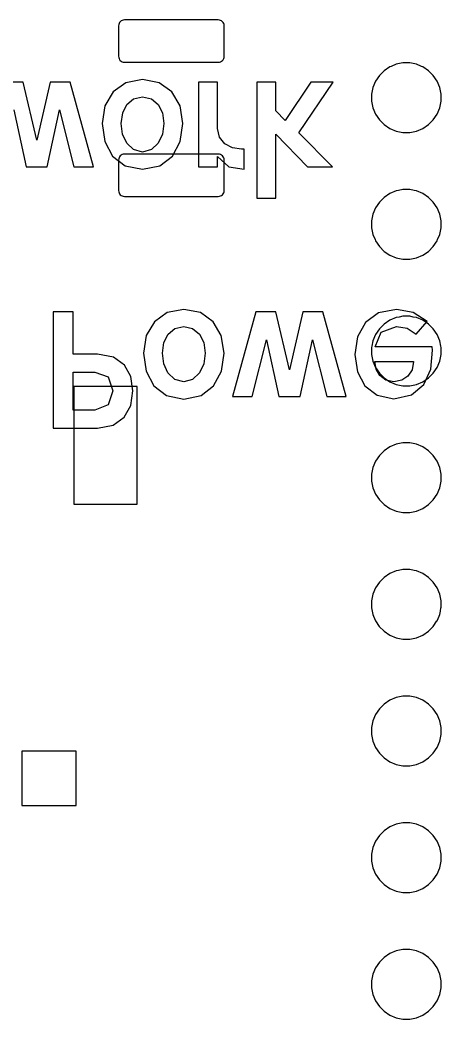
# Model space of a CAD drawing. Extents: x 169 to 33241, y 66 to 35500.
# Drawn here: x 193.92 to 207.88, y 128.1 to 161.23 of the extents above; entities that cross this region are included whole.
import ezdxf

# ---------------------------------------------------------------- set-up
doc = ezdxf.new("R2010")
doc.units = 0

msp = doc.modelspace()

# ---------------------------------------------------------------- linework, layer by layer
at = {"layer": 'Construction'}
for p, q in [((197.19451, 161.07272), (197.19051, 161.02902)), ((197.19051, 161.02902), (197.19051, 160.0247)), ((197.20541, 161.10852), (197.19451, 161.07272)), ((197.22321, 161.14182), (197.20541, 161.10852)), ((197.24711, 161.17102), (197.22321, 161.14182)), ((197.27611, 161.19492), (197.24711, 161.17102)), ((197.30941, 161.21272), (197.27611, 161.19492)), ((197.34551, 161.22362), (197.30941, 161.21272)), ((197.38891, 161.22762), (197.34551, 161.22362)), ((200.4933, 161.22762), (197.38891, 161.22762)), ((200.537, 161.22362), (200.4933, 161.22762)), ((200.5731, 161.21272), (200.537, 161.22362)), ((200.6064, 161.19492), (200.5731, 161.21272)), ((200.6354, 161.17102), (200.6064, 161.19492)), ((200.6593, 161.14182), (200.6354, 161.17102)), ((200.6771, 161.10852), (200.6593, 161.14182)), ((200.688, 161.07272), (200.6771, 161.10852)), ((200.692, 161.02902), (200.688, 161.07272)), ((200.692, 160.0247), (200.692, 161.02902)), ((197.19051, 160.0247), (197.19451, 159.981)), ((200.688, 159.981), (200.692, 160.0247)), ((197.19451, 159.981), (197.20541, 159.9449)), ((197.20541, 159.9449), (197.22321, 159.9116)), ((197.22321, 159.9116), (197.24711, 159.8826)), ((197.24711, 159.8826), (197.27611, 159.8587)), ((197.27611, 159.8587), (197.30941, 159.8409)), ((197.30941, 159.8409), (197.34551, 159.83)), ((197.34551, 159.83), (197.38891, 159.826)), ((197.38891, 159.826), (200.4933, 159.826)), ((200.4933, 159.826), (200.537, 159.83)), ((200.537, 159.83), (200.5731, 159.8409)), ((200.5731, 159.8409), (200.6064, 159.8587)), ((200.6064, 159.8587), (200.6354, 159.8826)), ((200.6354, 159.8826), (200.6593, 159.9116)), ((200.6593, 159.9116), (200.6771, 159.9449)), ((200.6771, 159.9449), (200.688, 159.981)), ((206.22574, 159.68683), (206.18714, 159.67083)), ((206.39668, 159.75743), (206.22574, 159.68683)), ((206.50794, 159.77953), (206.39668, 159.75743)), ((206.61893, 159.80183), (206.50794, 159.77953)), ((206.84576, 159.80183), (206.61893, 159.80183)), ((206.95701, 159.77953), (206.84576, 159.80183)), ((207.06801, 159.75743), (206.95701, 159.77953)), ((207.23895, 159.68683), (207.06801, 159.75743)), ((207.27755, 159.67083), (207.23895, 159.68683)), ((205.8384, 159.38457), (205.71242, 159.19585)), ((205.99868, 159.54485), (205.8384, 159.38457)), ((206.18714, 159.67083), (205.99868, 159.54485)), ((206.18714, 159.67083), (206.18714, 159.67083)), ((206.18714, 159.67083), (206.18714, 159.67083)), ((207.46601, 159.54485), (207.27755, 159.67083)), ((207.27755, 159.67083), (207.27755, 159.67083)), ((207.27755, 159.67083), (207.27755, 159.67083)), ((207.62629, 159.38457), (207.46601, 159.54485)), ((207.75227, 159.19585), (207.62629, 159.38457)), ((205.71242, 159.19585), (205.62552, 158.98655)), ((207.83917, 158.98655), (207.75227, 159.19585)), ((205.62552, 158.98655), (205.58132, 158.76405)), ((205.58132, 158.76405), (205.58132, 158.53748)), ((207.88337, 158.76405), (207.83917, 158.98655)), ((207.88337, 158.53748), (207.88337, 158.76405)), ((205.58132, 158.53748), (205.62552, 158.31498)), ((207.83917, 158.31498), (207.88337, 158.53748)), ((205.62552, 158.31498), (205.71242, 158.10568)), ((205.71242, 158.10568), (205.8384, 157.91696)), ((207.62629, 157.91696), (207.75227, 158.10568)), ((207.75227, 158.10568), (207.83917, 158.31498)), ((205.8384, 157.91696), (205.99868, 157.75669)), ((205.99868, 157.75669), (206.18714, 157.6307)), ((207.27755, 157.6307), (207.46601, 157.75669)), ((207.46601, 157.75669), (207.62629, 157.91696)), ((206.18714, 157.6307), (206.39669, 157.5441)), ((206.39669, 157.5441), (206.50795, 157.522)), ((206.50795, 157.522), (206.61894, 157.4999)), ((206.61894, 157.4999), (206.84577, 157.4999)), ((206.84577, 157.4999), (206.957, 157.522)), ((206.957, 157.522), (207.068, 157.5441)), ((207.068, 157.5441), (207.27755, 157.6307)), ((197.24711, 156.72102), (197.22321, 156.69202)), ((197.27611, 156.74492), (197.24711, 156.72102)), ((197.30941, 156.76272), (197.27611, 156.74492)), ((197.34551, 156.77362), (197.30941, 156.76272)), ((197.38891, 156.77762), (197.34551, 156.77362)), ((200.4933, 156.77762), (197.38891, 156.77762)), ((200.537, 156.77362), (200.4933, 156.77762)), ((200.5731, 156.76272), (200.537, 156.77362)), ((200.6064, 156.74492), (200.5731, 156.76272)), ((200.6354, 156.72102), (200.6064, 156.74492)), ((200.6593, 156.69202), (200.6354, 156.72102)), ((197.19451, 156.62262), (197.19051, 156.57892)), ((197.19051, 156.57892), (197.19051, 155.5746)), ((197.20541, 156.65872), (197.19451, 156.62262)), ((197.22321, 156.69202), (197.20541, 156.65872)), ((200.6771, 156.65872), (200.6593, 156.69202)), ((200.688, 156.62262), (200.6771, 156.65872)), ((200.692, 156.57892), (200.688, 156.62262)), ((200.692, 155.5746), (200.692, 156.57892)), ((197.19051, 155.5746), (197.19451, 155.5309)), ((197.19451, 155.5309), (197.20541, 155.4951)), ((197.20541, 155.4951), (197.22321, 155.4618)), ((197.22321, 155.4618), (197.24711, 155.4326)), ((197.24711, 155.4326), (197.27611, 155.4087)), ((197.27611, 155.4087), (197.30941, 155.3909)), ((197.30941, 155.3909), (197.34551, 155.38)), ((197.34551, 155.38), (197.38891, 155.376)), ((197.38891, 155.376), (200.4933, 155.376)), ((200.4933, 155.376), (200.537, 155.38)), ((200.537, 155.38), (200.5731, 155.3909)), ((200.5731, 155.3909), (200.6064, 155.4087)), ((200.6064, 155.4087), (200.6354, 155.4326)), ((200.6354, 155.4326), (200.6593, 155.4618)), ((200.6593, 155.4618), (200.6771, 155.4951)), ((200.6771, 155.4951), (200.688, 155.5309)), ((200.688, 155.5309), (200.692, 155.5746)), ((206.18712, 155.46989), (205.99866, 155.3439)), ((206.39667, 155.55679), (206.18712, 155.46989)), ((206.47567, 155.57249), (206.39667, 155.55679)), ((206.61892, 155.60089), (206.47567, 155.57249)), ((206.84575, 155.60089), (206.61892, 155.60089)), ((206.989, 155.57249), (206.84575, 155.60089)), ((207.068, 155.55679), (206.989, 155.57249)), ((207.27755, 155.46989), (207.068, 155.55679)), ((207.46601, 155.3439), (207.27755, 155.46989)), ((205.83838, 155.18363), (205.7124, 154.99516)), ((205.99866, 155.3439), (205.83838, 155.18363)), ((207.62629, 155.18363), (207.46601, 155.3439)), ((207.75227, 154.99516), (207.62629, 155.18363)), ((205.6255, 154.78561), (205.5813, 154.56336)), ((205.7124, 154.99516), (205.6255, 154.78561)), ((207.83917, 154.78561), (207.75227, 154.99516)), ((207.88337, 154.56336), (207.83917, 154.78561)), ((205.5813, 154.56336), (205.5813, 154.33654)), ((207.88337, 154.33654), (207.88337, 154.56336)), ((205.5813, 154.33654), (205.6255, 154.11429)), ((205.6255, 154.11429), (205.6956, 153.94513)), ((207.76907, 153.94513), (207.83917, 154.11429)), ((207.83917, 154.11429), (207.88337, 154.33654)), ((205.6956, 153.94513), (205.7124, 153.90473)), ((205.7124, 153.90473), (205.7124, 153.90473)), ((205.7124, 153.90473), (205.83838, 153.71626)), ((205.83838, 153.71626), (205.99866, 153.55599)), ((207.46601, 153.55599), (207.62629, 153.71626)), ((207.62629, 153.71626), (207.75227, 153.90473)), ((207.75227, 153.90473), (207.76907, 153.94513)), ((207.75227, 153.90473), (207.75227, 153.90473)), ((205.99866, 153.55599), (206.18712, 153.43)), ((206.18712, 153.43), (206.39667, 153.3431)), ((207.068, 153.3431), (207.27755, 153.43)), ((207.27755, 153.43), (207.46601, 153.55599)), ((206.39667, 153.3431), (206.50793, 153.321)), ((206.50793, 153.321), (206.61892, 153.2989)), ((206.61892, 153.2989), (206.84575, 153.2989)), ((206.84575, 153.2989), (206.957, 153.321)), ((206.957, 153.321), (207.068, 153.3431)), ((206.61862, 151.40197), (206.50051, 151.37837)), ((206.84545, 151.40197), (206.61862, 151.40197)), ((206.96356, 151.37837), (206.84545, 151.40197)), ((205.99836, 151.14488), (205.83808, 150.98461)), ((206.18682, 151.27087), (205.99836, 151.14488)), ((206.39637, 151.35777), (206.18682, 151.27087)), ((206.50051, 151.37837), (206.39637, 151.35777)), ((207.0677, 151.35777), (206.96356, 151.37837)), ((207.27725, 151.27087), (207.0677, 151.35777)), ((207.46571, 151.14488), (207.27725, 151.27087)), ((207.62599, 150.98461), (207.46571, 151.14488)), ((205.7121, 150.79614), (205.6252, 150.58659)), ((205.83808, 150.98461), (205.7121, 150.79614)), ((207.75197, 150.79614), (207.62599, 150.98461)), ((207.83887, 150.58659), (207.75197, 150.79614)), ((205.5907, 150.41235), (205.5807, 150.36405)), ((205.6252, 150.58659), (205.5907, 150.41235)), ((207.87337, 150.41235), (207.83887, 150.58659)), ((207.88337, 150.36405), (207.87337, 150.41235)), ((205.5807, 150.36405), (205.5807, 150.13748)), ((205.5807, 150.13748), (205.6249, 149.91497)), ((207.83917, 149.91497), (207.88337, 150.13748)), ((207.88337, 150.13748), (207.88337, 150.36405)), ((205.6249, 149.91497), (205.7118, 149.70568)), ((207.75227, 149.70568), (207.83917, 149.91497)), ((205.7118, 149.70568), (205.7118, 149.70568)), ((205.7118, 149.70568), (205.83778, 149.51696)), ((205.83778, 149.51696), (205.99806, 149.35668)), ((207.46601, 149.35668), (207.62629, 149.51696)), ((207.62629, 149.51696), (207.75227, 149.70568)), ((207.75227, 149.70568), (207.75227, 149.70568)), ((197.809, 149.076), (195.70689, 149.076)), ((195.70689, 149.076), (195.70689, 145.17406)), ((197.809, 145.17406), (197.809, 149.076)), ((205.99806, 149.35668), (206.18652, 149.2307)), ((206.18652, 149.2307), (206.39607, 149.1441)), ((206.39607, 149.1441), (206.50733, 149.122)), ((206.50733, 149.122), (206.61832, 149.0999)), ((206.61832, 149.0999), (206.84515, 149.0999)), ((206.84515, 149.0999), (206.957, 149.122)), ((206.957, 149.122), (207.068, 149.1441)), ((207.068, 149.1441), (207.27755, 149.2307)), ((207.27755, 149.2307), (207.46601, 149.35668)), ((206.39667, 147.15677), (206.18712, 147.06987)), ((206.50793, 147.17887), (206.39667, 147.15677)), ((206.61892, 147.20097), (206.50793, 147.17887)), ((206.84575, 147.20097), (206.61892, 147.20097)), ((206.957, 147.17887), (206.84575, 147.20097)), ((207.068, 147.15677), (206.957, 147.17887)), ((207.27755, 147.06987), (207.068, 147.15677)), ((205.83838, 146.78361), (205.7124, 146.59515)), ((205.99866, 146.94414), (205.83838, 146.78361)), ((206.18712, 147.06987), (205.99866, 146.94414)), ((207.46601, 146.94414), (207.27755, 147.06987)), ((207.62629, 146.78361), (207.46601, 146.94414)), ((207.75227, 146.59515), (207.62629, 146.78361)), ((205.7124, 146.59515), (205.6255, 146.38585)), ((207.83917, 146.38585), (207.75227, 146.59515)), ((205.6255, 146.38585), (205.5813, 146.16335)), ((205.5813, 146.16335), (205.5813, 145.93653)), ((207.88337, 146.16335), (207.83917, 146.38585)), ((207.88337, 145.93653), (207.88337, 146.16335)), ((205.5813, 145.93653), (205.6255, 145.71427)), ((207.83917, 145.71427), (207.88337, 145.93653)), ((205.6255, 145.71427), (205.7124, 145.50472)), ((205.7124, 145.50472), (205.83838, 145.31626)), ((207.62629, 145.31626), (207.75227, 145.50472)), ((207.75227, 145.50472), (207.83917, 145.71427)), ((195.70689, 145.17406), (197.809, 145.17406)), ((205.83838, 145.31626), (205.99866, 145.15598)), ((205.99866, 145.15598), (206.18712, 145.03)), ((207.27755, 145.03), (207.46601, 145.15598)), ((207.46601, 145.15598), (207.62629, 145.31626)), ((206.18712, 145.03), (206.39667, 144.9431)), ((206.39667, 144.9431), (206.50793, 144.921)), ((206.50793, 144.921), (206.61892, 144.8989)), ((206.61892, 144.8989), (206.84575, 144.8989)), ((206.84575, 144.8989), (206.957, 144.921)), ((206.957, 144.921), (207.068, 144.9431)), ((207.068, 144.9431), (207.27755, 145.03)), ((206.18676, 142.86966), (205.9983, 142.74368)), ((206.39631, 142.95656), (206.18676, 142.86966)), ((206.47561, 142.97226), (206.39631, 142.95656)), ((206.61861, 143.00066), (206.47561, 142.97226)), ((206.84544, 143.00066), (206.61861, 143.00066)), ((206.98844, 142.97226), (206.84544, 143.00066)), ((207.06774, 142.95656), (206.98844, 142.97226)), ((207.27729, 142.86966), (207.06774, 142.95656)), ((207.46575, 142.74368), (207.27729, 142.86966)), ((205.83802, 142.58341), (205.71204, 142.39494)), ((205.9983, 142.74368), (205.83802, 142.58341)), ((207.62603, 142.58341), (207.46575, 142.74368)), ((207.75201, 142.39494), (207.62603, 142.58341)), ((205.62514, 142.18539), (205.58094, 141.96314)), ((205.71204, 142.39494), (205.62514, 142.18539)), ((207.83891, 142.18539), (207.75201, 142.39494)), ((207.88311, 141.96314), (207.83891, 142.18539)), ((205.58094, 141.96314), (205.58094, 141.73631)), ((207.88311, 141.73631), (207.88311, 141.96314)), ((205.58094, 141.73631), (205.58194, 141.73031)), ((205.58194, 141.73031), (205.60274, 141.6249)), ((205.60274, 141.6249), (205.62484, 141.51365)), ((205.62484, 141.51365), (205.70184, 141.32798)), ((207.76221, 141.32798), (207.83921, 141.51365)), ((207.83921, 141.51365), (207.86131, 141.6249)), ((207.86131, 141.6249), (207.88211, 141.73031)), ((207.88211, 141.73031), (207.88311, 141.73631)), ((205.70184, 141.32798), (205.71184, 141.30438)), ((205.71184, 141.30438), (205.71584, 141.29838)), ((205.71584, 141.29838), (205.8375, 141.11626)), ((207.62629, 141.11626), (207.74821, 141.29838)), ((207.74821, 141.29838), (207.75221, 141.30438)), ((207.75221, 141.30438), (207.76221, 141.32798)), ((205.8375, 141.11626), (205.99778, 140.95573)), ((205.99778, 140.95573), (206.18624, 140.83)), ((206.18624, 140.83), (206.39579, 140.7431)), ((207.068, 140.7431), (207.27755, 140.83)), ((207.27755, 140.83), (207.46601, 140.95573)), ((207.46601, 140.95573), (207.62629, 141.11626)), ((206.39579, 140.7431), (206.50705, 140.721)), ((206.50705, 140.721), (206.61804, 140.6989)), ((206.61804, 140.6989), (206.84487, 140.6989)), ((206.84487, 140.6989), (206.957, 140.721)), ((206.957, 140.721), (207.068, 140.7431)), ((205.99866, 138.54414), (205.83838, 138.38386)), ((206.18712, 138.67012), (205.99866, 138.54414)), ((206.39667, 138.75672), (206.18712, 138.67012)), ((206.50793, 138.77882), (206.39667, 138.75672)), ((206.61892, 138.80092), (206.50793, 138.77882)), ((206.84575, 138.80092), (206.61892, 138.80092)), ((206.957, 138.77882), (206.84575, 138.80092)), ((207.068, 138.75672), (206.957, 138.77882)), ((207.27755, 138.67012), (207.068, 138.75672)), ((207.46601, 138.54414), (207.27755, 138.67012)), ((207.62629, 138.38386), (207.46601, 138.54414)), ((205.7124, 138.19514), (205.6255, 137.98585)), ((205.83838, 138.38386), (205.7124, 138.19514)), ((207.75227, 138.19514), (207.62629, 138.38386)), ((207.83917, 137.98585), (207.75227, 138.19514)), ((205.6255, 137.98585), (205.5813, 137.76334)), ((207.88337, 137.76334), (207.83917, 137.98585)), ((205.5813, 137.76334), (205.5813, 137.53677)), ((205.5813, 137.53677), (205.6255, 137.31427)), ((207.83917, 137.31427), (207.88337, 137.53677)), ((207.88337, 137.53677), (207.88337, 137.76334)), ((205.6255, 137.31427), (205.7124, 137.10472)), ((207.75227, 137.10472), (207.83917, 137.31427)), ((195.779, 136.977), (193.97687, 136.977)), ((193.97687, 136.977), (193.97687, 135.17512)), ((195.779, 135.17512), (195.779, 136.977)), ((205.7124, 137.10472), (205.83838, 136.91625)), ((205.83838, 136.91625), (205.99866, 136.75598)), ((207.46601, 136.75598), (207.62629, 136.91625)), ((207.62629, 136.91625), (207.75227, 137.10472)), ((205.99866, 136.75598), (206.18712, 136.63)), ((206.18712, 136.63), (206.39667, 136.5431)), ((206.39667, 136.5431), (206.50793, 136.521)), ((206.50793, 136.521), (206.61892, 136.4989)), ((206.61892, 136.4989), (206.84575, 136.4989)), ((206.84575, 136.4989), (206.957, 136.521)), ((206.957, 136.521), (207.068, 136.5431)), ((207.068, 136.5431), (207.27755, 136.63)), ((207.27755, 136.63), (207.46601, 136.75598)), ((193.97687, 135.17512), (195.779, 135.17512)), ((206.39667, 134.55677), (206.18712, 134.46987)), ((206.50793, 134.57887), (206.39667, 134.55677)), ((206.61892, 134.60097), (206.50793, 134.57887)), ((206.84575, 134.60097), (206.61892, 134.60097)), ((206.957, 134.57887), (206.84575, 134.60097)), ((207.068, 134.55677), (206.957, 134.57887)), ((207.27755, 134.46987), (207.068, 134.55677)), ((205.83838, 134.18361), (205.7124, 133.99514)), ((205.99866, 134.34388), (205.83838, 134.18361)), ((206.18712, 134.46987), (205.99866, 134.34388)), ((207.46601, 134.34388), (207.27755, 134.46987)), ((207.62629, 134.18361), (207.46601, 134.34388)), ((207.75227, 133.99514), (207.62629, 134.18361)), ((205.7124, 133.99514), (205.6255, 133.78559)), ((207.83917, 133.78559), (207.75227, 133.99514)), ((205.6255, 133.78559), (205.5813, 133.56334)), ((205.5813, 133.56334), (205.5813, 133.33652)), ((207.88337, 133.56334), (207.83917, 133.78559)), ((207.88337, 133.33652), (207.88337, 133.56334)), ((205.5813, 133.33652), (205.6255, 133.11427)), ((207.83917, 133.11427), (207.88337, 133.33652)), ((205.6255, 133.11427), (205.7124, 132.90472)), ((205.7124, 132.90472), (205.83838, 132.71625)), ((207.62629, 132.71625), (207.75227, 132.90472)), ((207.75227, 132.90472), (207.83917, 133.11427)), ((205.83838, 132.71625), (205.99866, 132.55598)), ((205.99866, 132.55598), (206.18712, 132.43)), ((207.27755, 132.43), (207.46601, 132.55598)), ((207.46601, 132.55598), (207.62629, 132.71625)), ((206.18712, 132.43), (206.39667, 132.3431)), ((206.39667, 132.3431), (206.50793, 132.321)), ((206.50793, 132.321), (206.61892, 132.2989)), ((206.61892, 132.2989), (206.84575, 132.2989)), ((206.84575, 132.2989), (206.957, 132.321)), ((206.957, 132.321), (207.068, 132.3431)), ((207.068, 132.3431), (207.27755, 132.43)), ((206.18712, 130.27083), (205.99866, 130.14485)), ((206.39667, 130.35743), (206.18712, 130.27083)), ((206.50793, 130.37953), (206.39667, 130.35743)), ((206.61892, 130.40163), (206.50793, 130.37953)), ((206.84575, 130.40163), (206.61892, 130.40163)), ((206.957, 130.37953), (206.84575, 130.40163)), ((207.068, 130.35743), (206.957, 130.37953)), ((207.27755, 130.27083), (207.068, 130.35743)), ((207.46601, 130.14485), (207.27755, 130.27083)), ((205.83838, 129.98457), (205.7124, 129.79585)), ((205.99866, 130.14485), (205.83838, 129.98457)), ((207.62629, 129.98457), (207.46601, 130.14485)), ((207.75227, 129.79585), (207.62629, 129.98457)), ((205.6255, 129.58655), (205.5813, 129.36405)), ((205.7124, 129.79585), (205.6255, 129.58655)), ((207.83917, 129.58655), (207.75227, 129.79585)), ((207.88337, 129.36405), (207.83917, 129.58655)), ((205.5813, 129.36405), (205.5813, 129.13748)), ((207.88337, 129.13748), (207.88337, 129.36405)), ((205.5813, 129.13748), (205.6255, 128.91498)), ((205.6255, 128.91498), (205.7124, 128.70568)), ((207.75227, 128.70568), (207.83917, 128.91498)), ((207.83917, 128.91498), (207.88337, 129.13748)), ((205.7124, 128.70568), (205.83838, 128.51696)), ((207.62629, 128.51696), (207.75227, 128.70568)), ((205.83838, 128.51696), (205.99866, 128.35668)), ((205.99866, 128.35668), (206.18712, 128.2307)), ((206.18712, 128.2307), (206.39667, 128.1441)), ((207.068, 128.1441), (207.27755, 128.2307)), ((207.27755, 128.2307), (207.46601, 128.35668)), ((207.46601, 128.35668), (207.62629, 128.51696)), ((206.39667, 128.1441), (206.50793, 128.122)), ((206.50793, 128.122), (206.61892, 128.0997)), ((206.61892, 128.0997), (206.84575, 128.0997)), ((206.84575, 128.0997), (206.957, 128.122)), ((206.957, 128.122), (207.068, 128.1441))]:
    msp.add_line(p, q, dxfattribs=at)
at = {"layer": 'Layer 1'}
for p, q in [((194.02607, 159.16628), (193.36426, 159.16628)), ((194.47551, 157.24506), (194.02607, 159.16628)), ((194.92, 159.16628), (194.47551, 157.24506)), ((195.58659, 159.16628), (194.92, 159.16628)), ((196.362, 156.361), (195.58659, 159.16628)), ((197.43439, 159.14138), (197.00964, 158.84011)), ((197.98754, 159.25003), (197.43439, 159.14138)), ((198.53576, 159.14138), (197.98754, 159.25003)), ((198.95556, 158.84011), (198.53576, 159.14138)), ((200.47582, 159.16554), (199.8387, 159.16554)), ((199.8387, 159.16554), (199.8387, 156.36026)), ((200.47582, 157.62955), (200.47582, 159.16554)), ((202.40253, 159.166), (201.77036, 159.166)), ((201.77036, 159.166), (201.77036, 155.31368)), ((202.40253, 158.2128), (202.40253, 159.166)), ((203.56811, 159.166), (202.71368, 157.89177)), ((203.16806, 157.48184), (204.304, 159.166)), ((204.304, 159.166), (203.56811, 159.166)), ((197.00964, 158.84011), (196.73801, 158.38079)), ((199.2272, 158.38079), (198.95556, 158.84011)), ((196.73801, 158.38079), (196.64421, 157.798)), ((197.32564, 158.14866), (197.46393, 158.42524)), ((197.46393, 158.42524), (197.68618, 158.61292)), ((197.68618, 158.61292), (197.98745, 158.67712)), ((197.98745, 158.67712), (198.27885, 158.61292)), ((198.27885, 158.61292), (198.5011, 158.42524)), ((198.5011, 158.42524), (198.64432, 158.14866)), ((199.321, 157.798), (199.2272, 158.38079)), ((193.71492, 158.24271), (194.12484, 156.361)), ((194.82617, 156.361), (195.23609, 158.24271)), ((195.23609, 158.24271), (195.71023, 156.361)), ((197.27624, 157.798), (197.32564, 158.14866)), ((198.64432, 158.14866), (198.69372, 157.798)), ((202.71368, 157.89177), (202.40253, 158.2128)), ((196.64421, 157.798), (196.73311, 157.19546)), ((197.32074, 157.4424), (197.27624, 157.798)), ((198.69376, 157.798), (198.64436, 157.4424)), ((198.69372, 157.798), (198.69376, 157.798)), ((199.23218, 157.19546), (199.32108, 157.798)), ((199.32108, 157.798), (199.321, 157.798)), ((197.45903, 157.14113), (197.32074, 157.4424)), ((198.64436, 157.4424), (198.50114, 157.14113)), ((200.54002, 157.33816), (200.47582, 157.62955)), ((202.40253, 155.31368), (202.40253, 157.43739)), ((202.40253, 157.43739), (203.45452, 156.36072)), ((204.28425, 156.36072), (203.16806, 157.48184)), ((196.73311, 157.19546), (196.98993, 156.71145)), ((197.68622, 156.92876), (197.45903, 157.14113)), ((198.50114, 157.14113), (198.27889, 156.92876)), ((198.97536, 156.71639), (199.23218, 157.19546)), ((200.71782, 157.12085), (200.54002, 157.33816)), ((200.9697, 156.9875), (200.71782, 157.12085)), ((196.98993, 156.71145), (197.40973, 156.39042)), ((197.98749, 156.84976), (197.68622, 156.92876)), ((198.27889, 156.92876), (197.98749, 156.84976)), ((198.55555, 156.39536), (198.97536, 156.71639)), ((200.47582, 156.36026), (200.47582, 156.70104)), ((200.47582, 156.70104), (200.84623, 156.36026)), ((201.2611, 156.943), (200.9697, 156.9875)), ((201.35, 156.948), (201.2611, 156.943)), ((201.35, 156.28616), (201.35, 156.948)), ((197.40973, 156.39042), (197.98758, 156.27683)), ((197.98758, 156.27683), (198.55555, 156.39536)), ((194.12484, 156.361), (194.82617, 156.361)), ((195.71023, 156.361), (196.362, 156.361)), ((199.8387, 156.36026), (200.47582, 156.36026)), ((200.84623, 156.36026), (201.35, 156.28616)), ((203.45452, 156.36072), (204.28425, 156.36072)), ((201.77036, 155.31368), (202.40253, 155.31368)), ((195.68555, 151.5485), (195.02374, 151.5485)), ((195.02374, 151.5485), (195.02374, 147.69618)), ((195.68555, 150.14586), (195.68555, 151.5485)), ((198.80239, 151.52338), (198.37764, 151.22211)), ((199.35554, 151.63203), (198.80239, 151.52338)), ((199.90376, 151.52338), (199.35554, 151.63203)), ((200.32356, 151.22211), (199.90376, 151.52338)), ((201.7451, 151.54828), (200.9697, 148.743)), ((202.40691, 151.54828), (201.7451, 151.54828)), ((202.85635, 149.62706), (202.40691, 151.54828)), ((203.30085, 151.54828), (202.85635, 149.62706)), ((203.9676, 151.54828), (203.30085, 151.54828)), ((204.743, 148.743), (203.9676, 151.54828)), ((205.815, 151.51856), (205.38038, 151.19753)), ((206.40766, 151.63215), (205.815, 151.51856)), ((206.96082, 151.52844), (206.40766, 151.63215)), ((207.42013, 151.23211), (206.96082, 151.52844)), ((198.37764, 151.22211), (198.10601, 150.76279)), ((200.5952, 150.76279), (200.32356, 151.22211)), ((205.38038, 151.19753), (205.11368, 150.7234)), ((205.89896, 150.87655), (206.40273, 151.06422)), ((206.40273, 151.06422), (206.76326, 151.00492)), ((207.06454, 150.80736), (207.42013, 151.23211)), ((198.10601, 150.76279), (198.01221, 150.18)), ((198.69364, 150.53066), (198.83193, 150.80724)), ((198.83193, 150.80724), (199.05418, 150.99492)), ((199.05418, 150.99492), (199.35545, 151.05912)), ((199.35545, 151.05912), (199.64685, 150.99492)), ((199.64685, 150.99492), (199.8691, 150.80724)), ((199.8691, 150.80724), (200.01232, 150.53066)), ((200.689, 150.18), (200.5952, 150.76279)), ((205.69647, 150.3876), (205.89896, 150.87655)), ((206.76326, 151.00492), (207.06454, 150.80736)), ((198.64424, 150.18), (198.69364, 150.53066)), ((200.01232, 150.53066), (200.06172, 150.18)), ((201.62163, 148.743), (202.09576, 150.62471)), ((202.09576, 150.62471), (202.50569, 148.743)), ((203.20701, 148.743), (203.61694, 150.62471)), ((203.61694, 150.62471), (204.09107, 148.743)), ((205.11368, 150.7234), (205.02478, 150.13567)), ((196.49059, 150.14586), (195.68555, 150.14586)), ((197.01905, 150.05206), (196.49059, 150.14586)), ((198.01221, 150.18), (198.10111, 149.57746)), ((198.68874, 149.8244), (198.64424, 150.18)), ((200.06176, 150.18), (200.01236, 149.8244)), ((200.06172, 150.18), (200.06176, 150.18)), ((200.60018, 149.57746), (200.68908, 150.18)), ((200.68908, 150.18), (200.689, 150.18)), ((205.02478, 150.13567), (205.10878, 149.55782)), ((207.593, 150.3876), (205.69647, 150.3876)), ((207.54365, 149.64672), (207.59795, 150.27396)), ((207.598, 150.274), (207.593, 150.3876)), ((207.59795, 150.27396), (207.598, 150.274)), ((197.38453, 149.78536), (197.01905, 150.05206)), ((197.5969, 149.40013), (197.38453, 149.78536)), ((198.82703, 149.52313), (198.68874, 149.8244)), ((200.01236, 149.8244), (199.86914, 149.52313)), ((205.68656, 149.90355), (206.96583, 149.90359)), ((205.73106, 149.64672), (205.68656, 149.90355)), ((206.96583, 149.90359), (206.92133, 149.63195)), ((195.68551, 148.28894), (195.68551, 149.5533)), ((195.68551, 149.5533), (196.40659, 149.5533)), ((196.40659, 149.5533), (196.84615, 149.39031)), ((198.10111, 149.57746), (198.35793, 149.09345)), ((199.05422, 149.31076), (198.82703, 149.52313)), ((199.86914, 149.52313), (199.64689, 149.31076)), ((200.34336, 149.09839), (200.60018, 149.57746)), ((205.10878, 149.55782), (205.36066, 149.09357)), ((205.85947, 149.43435), (205.73106, 149.64672)), ((206.05702, 149.28619), (205.85947, 149.43435)), ((206.78798, 149.41958), (206.58054, 149.28129)), ((206.92133, 149.63195), (206.78798, 149.41958)), ((207.31152, 149.13802), (207.54365, 149.64672)), ((196.84615, 149.39031), (197.00419, 148.931)), ((197.666, 148.926), (197.5969, 149.40013)), ((198.35793, 149.09345), (198.77773, 148.77242)), ((199.35549, 149.23176), (199.05422, 149.31076)), ((199.64689, 149.31076), (199.35549, 149.23176)), ((199.92355, 148.77736), (200.34336, 149.09839)), ((205.36066, 149.09357), (205.77059, 148.78242)), ((206.31878, 149.23189), (206.05702, 149.28619)), ((206.58054, 149.28129), (206.31878, 149.23189)), ((206.90653, 148.79724), (207.31152, 149.13802)), ((197.00419, 148.931), (196.84615, 148.46674)), ((197.00419, 148.931), (197.00419, 148.931)), ((197.59196, 148.44685), (197.66606, 148.92592)), ((197.66606, 148.92592), (197.666, 148.926)), ((198.77773, 148.77242), (199.35558, 148.65883)), ((199.35558, 148.65883), (199.92355, 148.77736)), ((205.77059, 148.78242), (206.3188, 148.66883)), ((206.3188, 148.66883), (206.90653, 148.79724)), ((196.84615, 148.46674), (196.40165, 148.28894)), ((197.37959, 148.05174), (197.59196, 148.44685)), ((200.9697, 148.743), (201.62163, 148.743)), ((202.50569, 148.743), (203.20701, 148.743)), ((204.09107, 148.743), (204.743, 148.743)), ((196.40165, 148.28894), (195.68551, 148.28894)), ((196.49059, 147.69618), (197.01411, 147.78998)), ((197.01411, 147.78998), (197.37959, 148.05174)), ((195.02374, 147.69618), (196.49059, 147.69618))]:
    msp.add_line(p, q, dxfattribs=at)

doc.saveas('drawing.dxf')
